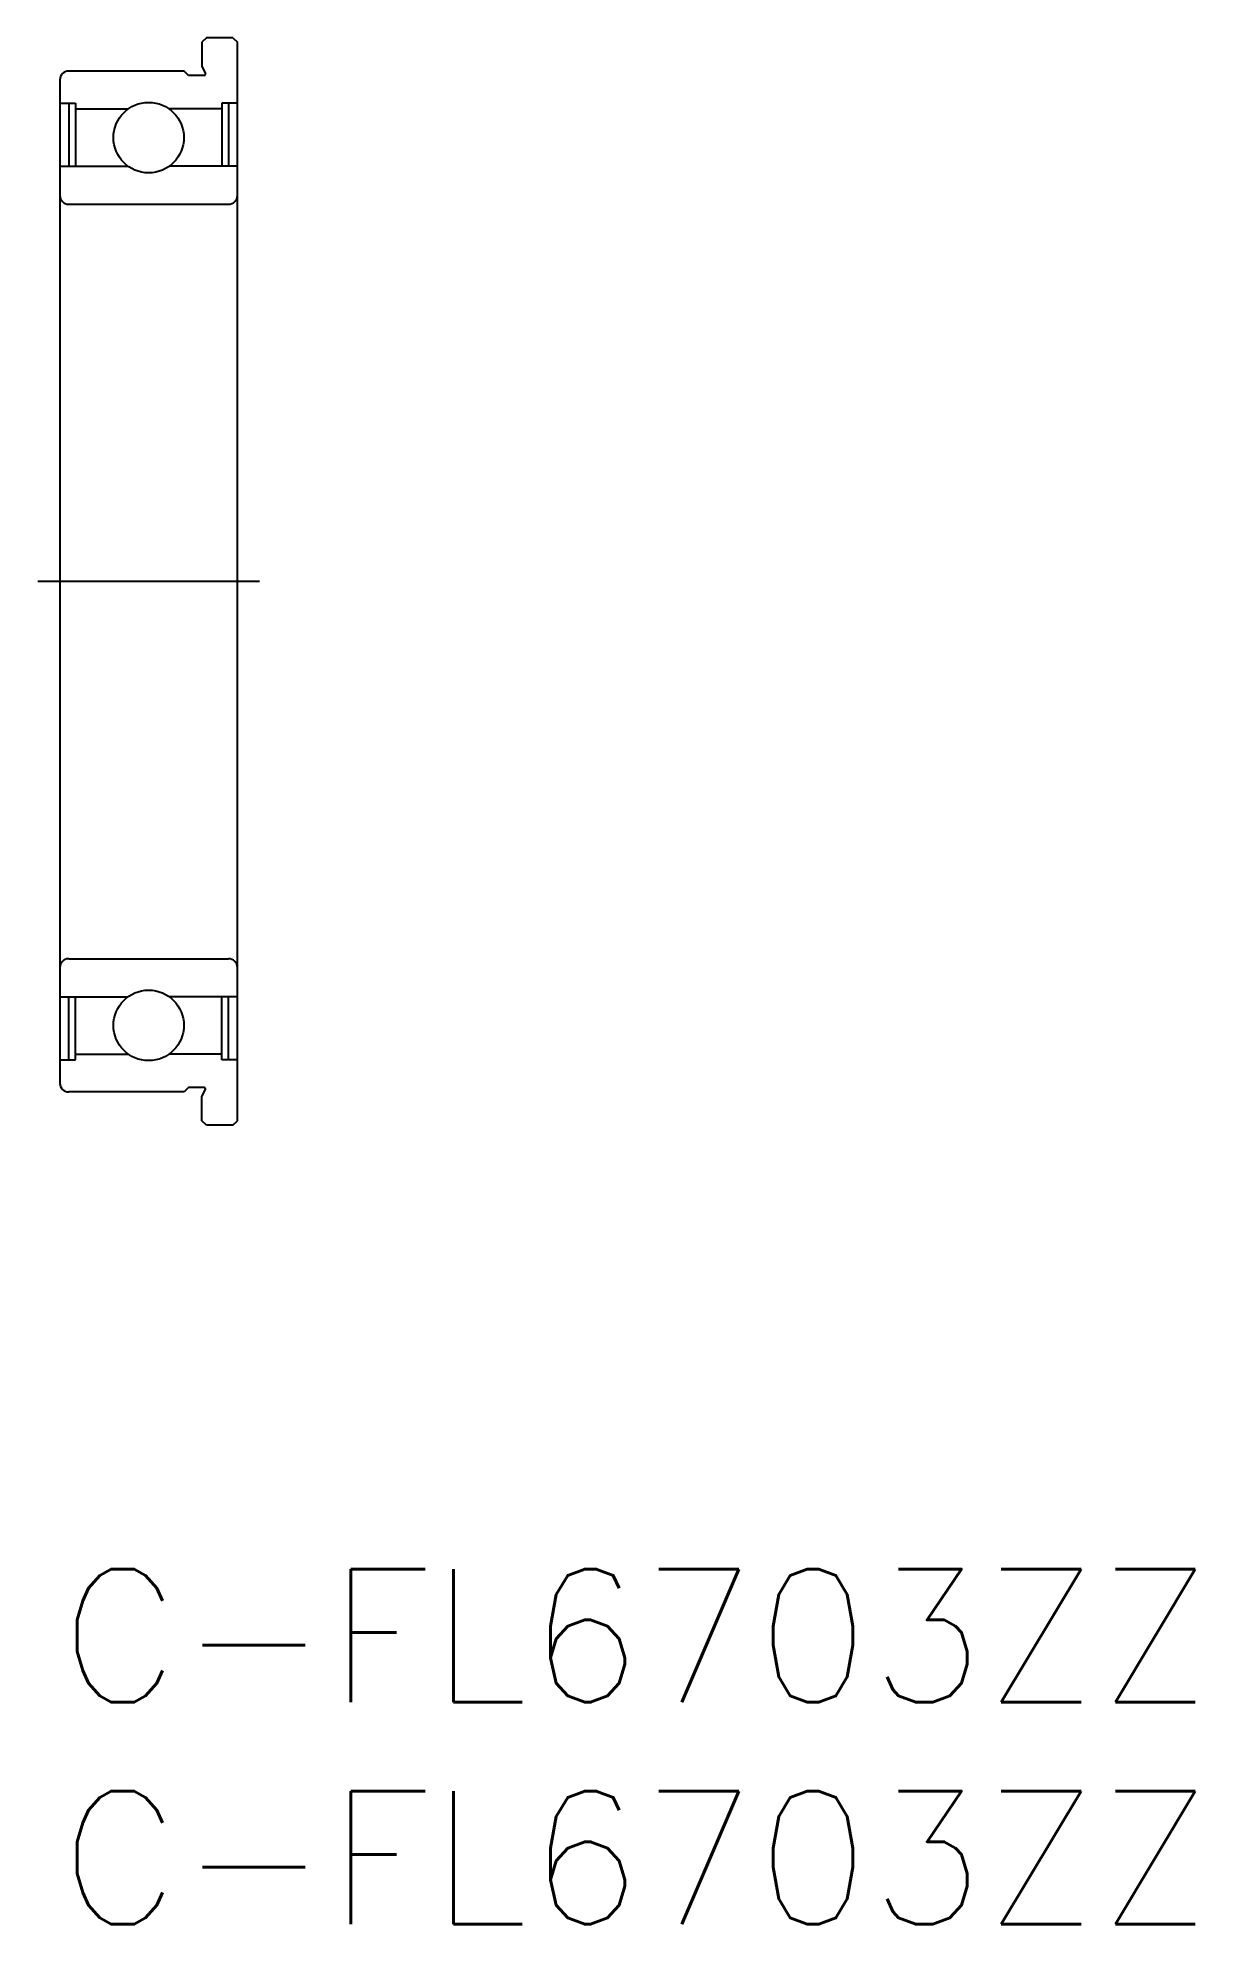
# Model space of a CAD drawing. Extents: x -0.5 to 25.6, y -8 to 34.5.
import ezdxf

# ---------------------------------------------------------------- set-up
doc = ezdxf.new("R2010")
doc.units = 0
doc.header["$LTSCALE"] = 0.5
doc.linetypes.add('CENTER', pattern=[50.8, 31.75, -6.35, 6.35, -6.35])
for name, color, linetype in [('MSM_CENTER', 1, 'CENTER'), ('MSM_CONTINUOUS', 7, 'CONTINUOUS'), ('MSM_PART_NUMBER', 7, 'CONTINUOUS')]:
    doc.layers.add(name, color=color, linetype=linetype)
doc.styles.get("Standard").update_dxf_attribs({"font": 'txt.shx', "height": 1, "bigfont": 'bigfont.shx'})

# ---------------------------------------------------------------- blocks, each defined once
blk = doc.blocks.new('*U8')
at = {"layer": 'MSM_PART_NUMBER'}
blk.add_text('C-FL6703ZZ', height=3, dxfattribs=at).set_placement((0, -3))
blk = doc.blocks.new('*U9')
at = {"layer": 'MSM_PART_NUMBER'}
blk.add_text('C-FL6703ZZ', height=3, dxfattribs=at).set_placement((0, -8))

msp = doc.modelspace()

# ---------------------------------------------------------------- linework, layer by layer
at = {"layer": 'MSM_CENTER'}
msp.add_line((4.5, 22.25), (-0.5, 22.25), dxfattribs=at)
at = {"layer": 'MSM_CONTINUOUS'}
for p, q in [((3.3, 34.5), (3.2, 34.4)), ((3.9, 34.5), (3.3, 34.5)), ((3.9, 34.5), (4, 34.4)), ((3.2, 34.4), (3.2, 33.85)), ((4, 10.1), (4, 34.4)), ((2.8, 33.75), (0.2, 33.75)), ((2.9, 33.65), (2.8, 33.75)), ((3.251, 33.65), (2.9, 33.65)), ((3.2, 33.85), (3.278, 33.693)), ((0, 33.55), (0, 10.95)), ((0, 33.025), (0.35, 33.025)), ((0.2, 33.025), (0.2, 31.605)), ((0.35, 33.025), (0.35, 31.605)), ((0.35, 32.895), (1.537, 32.895)), ((3.65, 32.895), (2.463, 32.895)), ((4, 33.025), (3.65, 33.025)), ((3.65, 33.025), (3.65, 31.605)), ((3.8, 33.025), (3.8, 31.605)), ((0, 31.605), (1.537, 31.605)), ((4, 31.605), (2.463, 31.605)), ((0.2, 30.75), (3.8, 30.75)), ((0.2, 13.75), (3.8, 13.75)), ((0, 12.895), (1.537, 12.895)), ((0.2, 11.475), (0.2, 12.895)), ((0.35, 11.475), (0.35, 12.895)), ((4, 12.895), (2.463, 12.895)), ((3.65, 11.475), (3.65, 12.895)), ((3.8, 11.475), (3.8, 12.895)), ((0, 11.475), (0.35, 11.475)), ((0.35, 11.605), (1.537, 11.605)), ((3.65, 11.605), (2.463, 11.605)), ((4, 11.475), (3.65, 11.475)), ((2.8, 10.75), (0.2, 10.75)), ((2.9, 10.85), (2.8, 10.75)), ((3.251, 10.85), (2.9, 10.85)), ((3.2, 10.65), (3.278, 10.807)), ((3.2, 10.1), (3.2, 10.65)), ((3.3, 10), (3.2, 10.1)), ((3.9, 10), (3.3, 10)), ((3.9, 10), (4, 10.1))]:
    msp.add_line(p, q, dxfattribs=at)
for centre in [(2, 32.25), (2, 12.25)]:
    msp.add_circle(centre, 0.794, dxfattribs=at)
for centre, radius, start, end in [((0.2, 33.55), 0.2, 90, 180), ((3.251, 33.68), 0.03, 270, 26.5651), ((0.2, 30.95), 0.2, 180, 270), ((3.8, 30.95), 0.2, 270, 0), ((0.2, 13.55), 0.2, 90, 180), ((3.8, 13.55), 0.2, 0, 90), ((0.2, 10.95), 0.2, 180, 270), ((3.251, 10.82), 0.03, 333.4349, 90)]:
    msp.add_arc(centre, radius, start, end, dxfattribs=at)

# ---------------------------------------------------------------- block references
for name in ['*U8', '*U9']:
    msp.add_blockref(name, (0, 0), dxfattribs=at)

doc.saveas('drawing.dxf')
